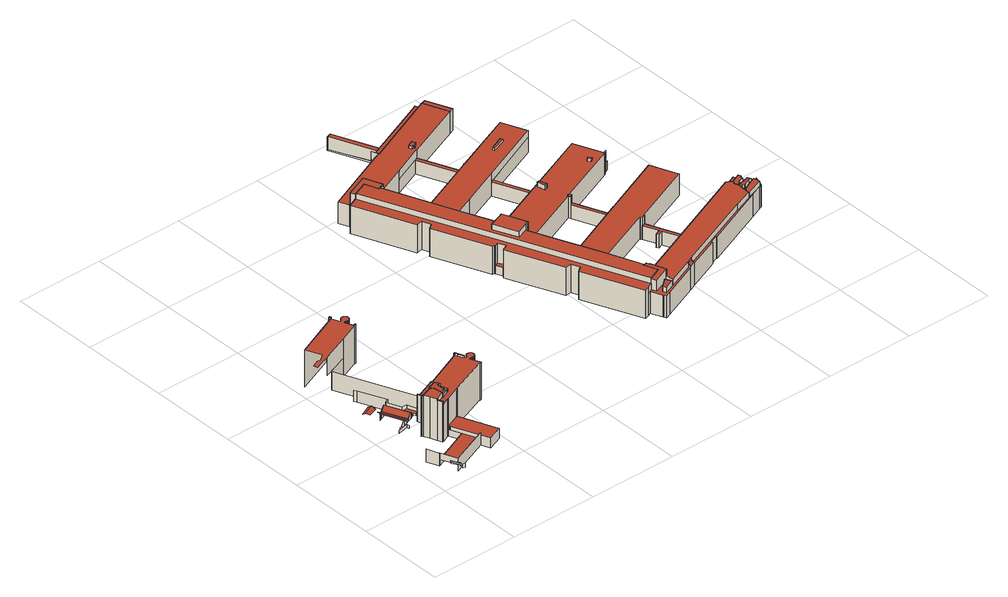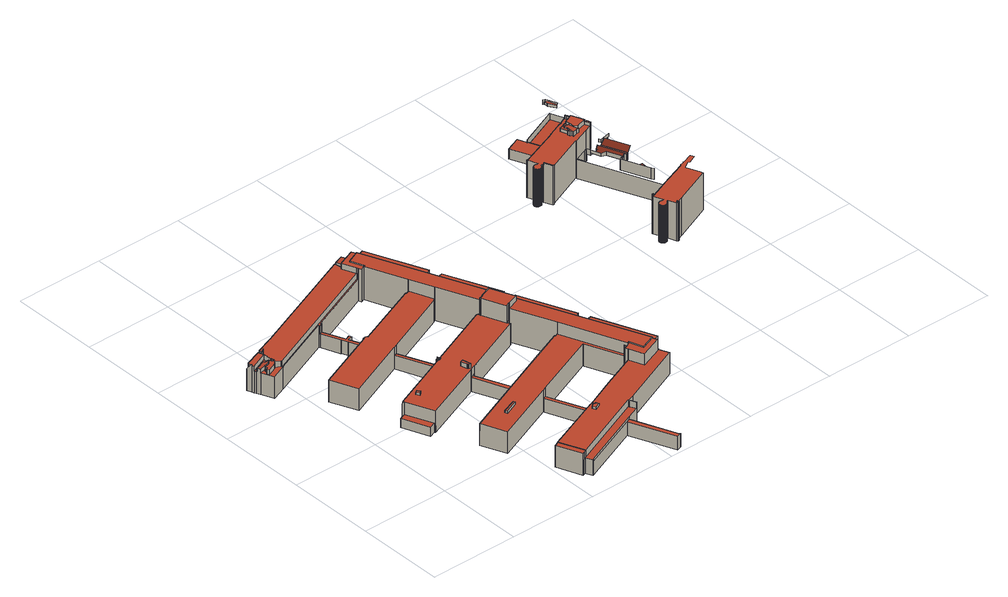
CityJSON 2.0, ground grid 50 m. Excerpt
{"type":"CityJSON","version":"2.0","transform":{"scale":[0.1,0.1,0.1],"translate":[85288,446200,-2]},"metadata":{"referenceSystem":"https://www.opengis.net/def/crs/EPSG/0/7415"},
"CityObjects":{
"building1":{"type":"Building","attributes":{"b3_bag_bag_overlap":0,"b3_dak_type":"slanted","b3_h_dak_50p":8.63,"b3_h_dak_70p":10.26,"b3_h_dak_max":26.25,"b3_h_dak_min":-1.54,"b3_h_maaiveld":-1,"b3_kas_warenhuis":false,"b3_mutatie_ahn3_ahn4":false,"b3_opp_buitenmuur":28676.54,"b3_opp_dak_plat":14548.22,"b3_opp_dak_schuin":4583.28,"b3_opp_grond":20533.47,"b3_opp_scheidingsmuur":342.63,"b3_reconstructie_onvolledig":false,"b3_rmse_lod12":5.09,"b3_rmse_lod13":1.66,"b3_rmse_lod22":0.667,"b3_val3dity_lod12":"[]","b3_val3dity_lod13":"[]","b3_val3dity_lod22":"[]","b3_volume_lod12":193575.48,"b3_volume_lod13":195659.55,"b3_volume_lod22":186169.72,"geconstateerd":false,"oorspronkelijkbouwjaar":1957,"status":"Pand in gebruik"},"children":["building1-1"]},
"building1-1":{"type":"BuildingPart","parents":["building1"],"geometry":[{"type":"MultiSurface","lod":"2.2","boundaries":[[[0,1,2,3]],[[4,5,1,0]],[[6,7,8,5,4]],[[5,8,9,10]],[[11,2,1,5,10,12,13,14]],[[15,16,7,6]],[[14,17,18,11]],[[10,9,19,12]],[[12,19,20,13]],[[13,20,17,14]],[[21,22,23,24]],[[25,26,27,22,21]],[[28,29,26,25]],[[30,31,32,33]],[[34,35,36,37,38]],[[39,40,27,26]],[[41,38,37,42,43]],[[44,45,31,30]],[[46,43,47,48]],[[49,50,51,48,52]],[[43,42,53,47]],[[52,48,47]],[[54,55,50,49]],[[54,49,52,47,56]],[[47,53,57,56]],[[54,56,58]],[[59,60,55,54]],[[61,62,63,64]],[[58,65,59,54]],[[62,61,66,67]],[[58,56,57,68,65]],[[69,70,60,59]],[[71,72,73,29,28]],[[74,75,76,77,78]],[[79,80,70,69]],[[81,82,83,84]],[[84,83,85,86,87]],[[87,86,88,89]],[[90,91,81,84,87,89]],[[91,92,93,82,81]],[[94,89,88,95,96]],[[65,68,97,98]],[[65,98,99,100,101,102,79,69,59]],[[103,90,89,94]],[[90,104,92,91]],[[96,95,105,106,107]],[[102,108,80,79]],[[62,109,63]],[[98,97,110,99]],[[109,62,67]],[[111,112,108,102,113]],[[106,105,114,115]],[[113,102,101,116]],[[107,106,117,118]],[[119,120,121,122]],[[106,115,123,124,117]],[[99,110,125,100]],[[115,114,126,127,123]],[[124,128,129,117]],[[130,131,132,133,134,39,26,29,73,135]],[[123,127,128,124]],[[127,126,136,137]],[[138,139,112,111]],[[122,121,139,138]],[[134,140,40,39]],[[100,125,141,142]],[[143,144,104,90,103]],[[116,101,145,146]],[[147,148,149,93,92]],[[142,150,145,101,100]],[[118,151,152,153,143,103,94,96,107]],[[137,136,154,155]],[[142,141,156,150]],[[118,117,129,157,158,151]],[[146,145,150,159]],[[159,150,156,149,148]],[[155,154,160,161]],[[161,160,162,163]],[[158,157,164,165]],[[163,162,166,133,167]],[[167,133,132,168,169]],[[168,132,131,170]],[[151,158,171,172,152]],[[153,173,174,144,143]],[[170,131,130,175]],[[175,130,135,176]],[[133,166,140,134]],[[152,172,173,153]],[[177,178,174,173]],[[179,180,178,177]],[[181,182,180,179]],[[183,184,182,181]],[[176,135,73,72]],[[172,171,185,186]],[[187,188,184,183]],[[165,164,189,190]],[[78,77,72,71]],[[77,76,191,192]],[[192,191,193,194]],[[186,185,195,196]],[[197,198,148,147]],[[170,175,176,72,77,192,194,199,200,168]],[[201,202,203,204,205,187,183,181,179,177,173,172,186,196,206,207,208,209]],[[210,211,212,213,195,185,171,158,165,190,214,215,216]],[[196,195,213,206]],[[206,213,212,207]],[[205,217,188,187]],[[207,212,211,208]],[[190,189,218,214]],[[214,218,219,215]],[[169,168,200,220]],[[208,211,210,209]],[[215,219,221,216]],[[203,222,223,204]],[[204,223,217,205]],[[198,224,225,226]],[[216,221,227,210]],[[209,210,227,228,201]],[[202,229,222,203]],[[201,228,229,202]],[[230,231,232,233]],[[234,235,236,237,238]],[[194,193,239,199]],[[240,241,224,198,197]],[[226,225,242,232]],[[220,200,243,244,245]],[[245,244,246,247]],[[199,239,243,200]],[[233,232,242,248,249]],[[250,251,241,240]],[[252,253,254,255,256,257,258,259,260,261,262,263,264,265,266,267,268,269,270,271,272,273,274,275,276,277,278,279,280,281,282,283,284,285,286,287,288,289,290,291,292,293,294,250,240,197,147,92,104,144,174,178,180,182,184,188,217,223,222,229,228,227,221,219,218,189,164,157,129,128,127,137,155,161,163,167,169,220,245,247,295,296]],[[247,246,297,295]],[[230,233,249,298,299,300,301,302,303,304,305,306,307,308,309,310,311,312,313,314,315,316,317,318,319,320,321,322,323,324,325,326,327,328,329,330,331,332,333,334,335,336,337,338,339,340,341,342,343,234,238,344,345,346,347,348,349,350,351,352,353,354]],[[343,355,235,234]],[[342,356,355,343]],[[341,357,356,342]],[[358,341,340,359]],[[360,361,357,341,358]],[[359,362,363,360,358]],[[359,340,339,362]],[[363,364,361,360]],[[362,339,365,364,363]],[[338,366,365,339]],[[367,298,249,368]],[[368,249,248,369,370]],[[368,370,371,372,367]],[[372,299,298,367]],[[370,369,373,371]],[[299,374,375,300]],[[337,376,366,338]],[[300,375,377,301]],[[371,373,374,299,372]],[[336,378,376,337]],[[335,379,378,336]],[[301,377,380,302]],[[334,381,379,335]],[[302,380,382,303]],[[333,383,381,334]],[[303,382,384,304]],[[332,385,383,333]],[[331,386,385,332]],[[304,384,387,305]],[[330,388,386,331]],[[305,387,389,306]],[[329,390,388,330]],[[306,389,391,307]],[[328,392,390,329]],[[307,391,393,308]],[[327,394,392,328]],[[308,393,395,309]],[[326,396,394,327]],[[309,395,397,310]],[[325,398,396,326]],[[310,397,399,311]],[[324,400,398,325]],[[311,399,401,312]],[[323,402,400,324]],[[312,401,403,313]],[[322,404,402,323]],[[313,403,405,314]],[[321,406,404,322]],[[320,407,406,321]],[[314,405,408,315]],[[319,409,407,320]],[[315,408,410,316]],[[318,411,409,319]],[[316,410,412,317]],[[317,412,411,318]],[[413,414,251,250,415]],[[416,417,414,413]],[[415,250,294,418]],[[419,420,417,416]],[[418,421,422,419,416,413,415]],[[418,294,293,421]],[[422,292,423,420,419]],[[421,293,292,422]],[[291,424,423,292]],[[295,297,425,296]],[[296,425,426,252]],[[252,426,427,253]],[[290,428,424,291]],[[253,427,429,254]],[[289,430,428,290]],[[254,429,431,255]],[[288,432,430,289]],[[255,431,433,256]],[[287,434,432,288]],[[256,433,435,257]],[[286,436,434,287]],[[257,435,437,258]],[[285,438,436,286]],[[258,437,439,259]],[[284,440,438,285]],[[259,439,441,260]],[[283,442,440,284]],[[260,441,443,261]],[[261,443,444,262]],[[282,445,442,283]],[[262,444,446,263]],[[281,447,445,282]],[[263,446,448,264]],[[280,449,447,281]],[[264,448,450,265]],[[279,451,449,280]],[[265,450,452,266]],[[278,453,451,279]],[[266,452,454,267]],[[277,455,453,278]],[[276,456,455,277]],[[267,454,457,268]],[[275,458,456,276]],[[268,457,459,269]],[[269,459,460,270]],[[274,461,458,275]],[[270,460,462,271]],[[273,463,461,274]],[[272,464,463,273]],[[271,462,464,272]]],"semantics":{"surfaces":[{"type":"WallSurface","on_footprint_edge":false},{"type":"RoofSurface"},{"type":"WallSurface","on_footprint_edge":true}],"values":[0,0,0,0,1,0,0,0,0,0,2,2,0,0,0,2,0,0,1,0,0,0,0,1,0,0,0,1,1,1,0,0,0,2,0,0,2,2,1,0,2,0,1,0,0,2,0,0,0,0,0,2,0,0,0,1,0,2,0,1,0,2,0,0,2,0,0,0,0,1,1,2,0,0,0,0,2,2,0,2,0,0,0,0,0,0,2,0,0,0,0,0,0,0,0,0,0,2,2,0,0,1,1,1,0,0,0,0,0,0,0,0,0,0,0,2,0,0,0,0,0,2,2,2,2,2,2,2,2,2,1,2,1,2,2,2,0,2,1,0,2,2,2,0,2,1,0,2,2,2,2,2,2,2,2,2,2,2,2,2,2,2,2,2,2,2,2,2,2,2,2,2,2,2,2,2,2,2,2,2,2,2,2,2,2,2,2,2,2,2,0,2,1,0,2,0,2,2,2,2,2,2,2,2,2,2,2,2,2,2,2,2,2,2,2,2,2,2,2,2,2,2,2,2,2,2,2,2,2,2,2,2,2,2,2,2,2,2]}}]},
"building2":{"type":"Building","attributes":{"b3_bag_bag_overlap":0,"b3_dak_type":"multiple horizontal","b3_h_dak_50p":11.65,"b3_h_dak_70p":14.84,"b3_h_dak_max":21.9,"b3_h_dak_min":-0.82,"b3_h_maaiveld":-1.1,"b3_kas_warenhuis":false,"b3_mutatie_ahn3_ahn4":false,"b3_opp_buitenmuur":21297.71,"b3_opp_dak_plat":10979.51,"b3_opp_dak_schuin":61.06,"b3_opp_grond":13725.61,"b3_opp_scheidingsmuur":239.93,"b3_reconstructie_onvolledig":false,"b3_rmse_lod12":4.43,"b3_rmse_lod13":2.99,"b3_rmse_lod22":2.95,"b3_val3dity_lod12":"[]","b3_val3dity_lod13":"[]","b3_val3dity_lod22":"[]","b3_volume_lod12":125016.13,"b3_volume_lod13":140210.11,"b3_volume_lod22":138755.88,"geconstateerd":false,"oorspronkelijkbouwjaar":1963,"status":"Pand in gebruik"},"children":["building2-1"]},
"building2-1":{"type":"BuildingPart","parents":["building2"],"geometry":[{"type":"Solid","lod":"2.2","boundaries":[[[[465,466,467,468,469,470,471,472,473,474,475,476,477,478,479,480,481,482,483,484,485,486,487,488,489,490,491,492,493,494,495,496,497,498,499,500,501,502,503,504,505,506,507,508,509,510,511,512,513,514,515,516,517,518,519,520,521,522,523,524,525,526,527,528,529,530,531,532,533,534,535,536,537,538,539,540,541,542,543,544,545,546,547,548,549,550,551,552,553,554,555,556,557,558,559,560,561,562],[563,564,565,566,567,568,569,570,571,572,573,574],[575,576,577,578,579,580,581,582,583,584,585,586,587,588,589,590,591],[592,593,594,595,596,597,598,599,600,601,602,603,604,605,606],[607,608,609,610,611,612,613,614,615,616,617,618]],[[619,541,540,620]],[[620,540,539,621]],[[621,539,538,622,623]],[[624,534,533,625,626]],[[626,625,627,628]],[[629,529,528,630]],[[631,632,530,529,629]],[[633,484,483,634]],[[635,485,484,633]],[[636,637,638,639]],[[640,522,521,641]],[[642,520,519,643]],[[641,521,520,642]],[[643,519,518,644]],[[645,646,647,648]],[[644,518,517,649]],[[650,589,588,651]],[[652,653,654,655]],[[656,469,468,657]],[[658,510,509,659]],[[660,494,493,661]],[[662,508,507,663]],[[659,509,508,662]],[[664,665,666,667]],[[668,482,481,669,670]],[[671,496,495,672]],[[673,497,496,671]],[[661,493,492,674]],[[675,490,489,676,677]],[[678,679,491,490,675]],[[680,611,610,681]],[[681,610,609,682]],[[683,684,476,475,685]],[[686,687,688,689]],[[690,682,609,608,691,692]],[[693,544,543,694]],[[694,543,542,695,696]],[[697,558,557,698]],[[699,700,701,702]],[[703,614,613,704]],[[622,538,537,705]],[[706,707,587,586,708,709]],[[710,553,552,711]],[[712,713,604,603,714]],[[715,716,713,712]],[[717,618,617,718]],[[719,607,618,717]],[[651,588,587,707]],[[720,721,722,723]],[[724,725,726,721,720]],[[727,615,614,703]],[[728,601,600,729]],[[730,598,597,731]],[[731,597,596,732]],[[733,734,735,736]],[[736,735,592,606,737]],[[738,739,740,741]],[[708,586,585,742]],[[742,585,584,743]],[[743,584,583,744]],[[714,603,602,745]],[[746,480,479,747]],[[734,471,470,748]],[[749,472,471,734,733]],[[750,579,578,751]],[[751,578,577,752]],[[753,580,579,750]],[[752,577,576,754]],[[755,591,590,756]],[[757,758,759,760,761]],[[762,763,764,765,766]],[[767,768,575,591,755]],[[669,481,480,746]],[[670,669,768,767]],[[769,770,732,771]],[[772,773,774,775]],[[775,774,776,777]],[[778,779,739,738]],[[780,781,779,778]],[[782,554,553,710,783]],[[784,555,554,782]],[[785,570,569,786]],[[787,788,556,555,784]],[[698,557,556,788]],[[789,612,611,680]],[[790,503,502,791]],[[792,793,794,795]],[[672,495,494,660]],[[796,797,798,799]],[[800,801,799]],[[802,803,804,805]],[[766,765,687,686,806]],[[765,764,807,808]],[[809,545,544,693]],[[702,573,572,810]],[[811,812,813,814,815]],[[816,535,534,624]],[[817,818,797,796]],[[819,820,818,817]],[[821,473,472,749]],[[822,474,473,821]],[[823,824,499,498,825,826]],[[827,527,526,807]],[[806,686,828,804]],[[829,830,831,820,819]],[[832,595,594,833]],[[771,732,596,595,832]],[[648,647,834,835]],[[836,837,838,839]],[[840,841,842,843,844]],[[839,838,748,845]],[[845,748,470,469,656]],[[846,847,848,849]],[[849,848,786,850]],[[801,851,725,724]],[[851,801,800,852]],[[853,758,757,852]],[[630,528,527,827]],[[854,855,856,756,857]],[[857,756,590,589,650]],[[858,859,824,823]],[[860,858,830,829]],[[844,843,861,862]],[[826,825,831,830]],[[863,548,547,700,699]],[[864,549,548,863]],[[663,507,506,865]],[[865,506,505,866,867]],[[868,599,598,730,869]],[[869,730,770,769]],[[870,871,872,873]],[[874,868,871,870]],[[729,600,599,868,874]],[[875,515,514,876]],[[877,875,878,879]],[[880,516,515,875,877]],[[649,517,516,880]],[[700,547,546,881]],[[882,881,546,545,809,883]],[[761,760,884]],[[677,676,884]],[[676,489,488,885,886]],[[850,786,569,568,887]],[[887,568,567,888]],[[810,572,571,889]],[[889,571,570,785]],[[701,573,702]],[[890,574,573,701]],[[891,563,574,890]],[[892,893,881,882]],[[625,533,532,894]],[[894,532,531,895]],[[896,897,898,899,900]],[[665,901,902,841,840]],[[667,666,903,904]],[[843,842,905,906]],[[685,475,474,822]],[[907,891,893,892]],[[623,622,812,811]],[[895,531,530,632]],[[908,815,814,632,631]],[[909,910,911,912]],[[883,809,897,896]],[[696,695,898,897]],[[913,477,476,684]],[[914,915,684,683]],[[747,479,478,916]],[[917,616,615,727,918]],[[783,710,704,919]],[[920,921,745,922]],[[922,745,602,601,728]],[[923,513,512,924]],[[876,514,513,923]],[[705,537,536,925]],[[925,536,535,816]],[[926,927,928,929]],[[930,931,932,933]],[[934,466,465,935]],[[936,467,466,934]],[[937,938,856,855]],[[718,617,616,917]],[[741,740,781,780]],[[939,550,549,864]],[[940,550,939]],[[886,885,726,725]],[[941,942,803,802]],[[943,846,942,941]],[[674,492,491,679]],[[760,759,679,678]],[[906,905,859,858,860]],[[944,945,946,947]],[[639,638,945,944]],[[867,866,902,901]],[[947,946,910,909]],[[948,605,604,713]],[[737,606,605,948]],[[709,708,716,715]],[[933,932,788,787]],[[949,566,565,950]],[[888,567,566,949]],[[950,565,564,951,952]],[[951,564,563,891,907]],[[628,627,813,812]],[[953,954,924,955]],[[695,542,541,619]],[[900,899,815,908]],[[956,582,581,915,914]],[[744,583,582,956]],[[916,478,477,913]],[[692,691,957,958]],[[873,872,682,690]],[[825,498,497,673]],[[919,704,613,612,789]],[[959,960,961,962]],[[915,581,580,753]],[[754,576,575,768]],[[758,853,798,797]],[[634,483,482,668]],[[904,903,707,706]],[[835,834,963,964]],[[964,963,487,486,965,966]],[[885,488,487,963]],[[967,968,969,970]],[[970,969,646,645]],[[929,928,971,972]],[[973,967,972,974]],[[974,972,971,975,976]],[[977,978,979,980]],[[978,981,982,983]],[[976,975,984,985]],[[962,961,986,987]],[[987,986,988,989]],[[989,988,773,772]],[[990,991,992,993]],[[994,995,993,996]],[[997,998,991,990]],[[999,511,510,658]],[[918,727,940,939]],[[955,924,512,511,999]],[[791,502,501,1000]],[[1001,1002,1003,1004]],[[1000,501,500,1005]],[[1006,1007,1008,1009]],[[1009,1008,793,792]],[[1005,500,499,824]],[[711,552,551,1010]],[[1010,551,550,940]],[[912,911,637,636]],[[879,878,954,953]],[[1011,1012,653,652]],[[1013,1014,1012,1011]],[[655,654,1014,1013]],[[723,722,1015,1016]],[[1017,1018,938,937]],[[980,979,995,994]],[[996,993,992,1018,1017]],[[1016,1015,981,978,977]],[[657,468,467,936]],[[1019,562,561,930]],[[935,465,562,1019]],[[1020,559,558,697]],[[561,931,930]],[[931,561,560,1021]],[[1021,560,559,1020]],[[689,688,523,522,640]],[[1022,524,523,688]],[[1023,525,524,1022]],[[808,807,526,525,1023]],[[795,794,1007,1006]],[[862,861,855,854]],[[983,982,1024,1025]],[[1025,1024,968,967,973]],[[1026,1027,1028,1029]],[[1029,1028,998,997]],[[1030,1031,1027,1026]],[[965,486,485,635]],[[966,965,927,926]],[[1004,1003,837,836]],[[833,594,593,1002,1001]],[[1002,593,592,735]],[[985,984,1031,1030]],[[777,776,960,959]],[[805,804,828,901,665,664]],[[866,505,504,1032]],[[1032,504,503,790]],[[691,608,607,719,1033]],[[952,951,763,762]],[[1033,719,847,846,943]],[[958,957,921,920]],[[826,830,858,823]],[[770,730,731,732]],[[893,891,890,701,700,881]],[[696,897,809,693,694]],[[813,627,625,894,895,632,814]],[[741,780,778,738]],[[886,725,851,852,757,761,884,676]],[[760,678,675,677,884]],[[628,812,622,705,925,816,624,626]],[[952,762,766,806,804,803,942,846,849,850,887,888,949,950]],[[815,899,898,695,619,620,621,623,811]],[[744,956,914,683,685,822,821,749,733,736,737,948,713,716,708,742,743]],[[754,768,669,746,747,916,913,684,915,753,750,751,752]],[[758,797,818,820,831,825,673,671,672,660,661,674,679,759]],[[798,853,852,800,799]],[[927,975,971,928]],[[1010,940,727,703,704,710,711]],[[912,636,639,944,947,909]],[[954,878,875,876,923,924]],[[655,1013,1011,652]],[[862,854,857,650,651,707,903,666,665,840,844]],[[1021,1020,697,698,788,932,931]],[[901,828,686,689,640,641,642,643,644,649,880,877,879,953,955,999,658,659,662,663,865,867]],[[808,1023,1022,688,687,765]],[[795,1006,1009,792]],[[855,861,843,906,860,829,819,817,796,799,801,724,720,723,1016,977,980,994,996,1017,937]],[[968,1024,982,981,1015,722,721,726,885,963,834,647,646,969]],[[966,926,929,972,967,970,645,648,835,964]],[[1031,984,975,927,965,635,633,634,668,670,767,755,756,856,938,1018,992,991,998,1028,1027]],[[833,1001,1004,836,839,845,656,657,936,934,935,1019,930,933,787,784,782,783,919,789,680,681,682,872,871,868,869,769,771,832],[1014,654,653,1012],[961,960,776,774,773,988,986]],[[1002,735,734,748,838,837,1003]],[[985,1030,1026,1029,997,990,993,995,979,978,983,1025,973,974,976]],[[777,959,962,987,989,772,775]],[[1032,790,791,1000,1005,824,859,905,842,841,902,866],[794,793,1008,1007]],[[921,957,691,1033,943,941,802,805,664,667,904,706,709,715,712,714,745]],[[763,951,907,892,882,883,896,900,908,631,629,630,827,807,764],[911,910,946,945,638,637]],[[847,719,717,718,917,918,939,864,863,699,702,810,889,785,786,848],[781,740,739,779]],[[958,920,922,728,729,874,870,873,690,692]]]],"semantics":{"surfaces":[{"type":"GroundSurface"},{"type":"WallSurface","on_footprint_edge":true},{"type":"WallSurface","on_footprint_edge":false},{"type":"RoofSurface"}],"values":[[0,1,1,1,1,2,1,1,1,1,2,1,1,1,1,2,1,1,2,1,1,1,1,1,2,1,1,1,1,1,1,1,1,1,2,1,1,1,1,2,1,1,1,1,1,2,1,1,1,2,2,1,1,1,1,2,1,2,1,1,1,1,1,1,1,1,1,1,1,1,2,2,1,1,2,2,2,2,2,2,1,1,1,1,1,1,1,2,1,2,2,2,2,2,1,1,2,1,2,2,1,1,1,1,2,2,1,1,2,2,2,2,1,2,2,2,2,2,1,2,1,2,2,2,2,1,1,1,1,1,2,2,2,1,1,2,1,1,1,1,2,2,1,1,1,1,1,1,1,1,2,1,1,2,2,2,2,1,2,2,1,2,2,2,2,1,2,1,1,2,2,1,1,1,1,1,2,2,1,1,2,1,2,1,1,2,2,2,1,2,2,2,2,2,2,1,1,2,2,1,1,1,1,2,2,1,2,1,1,1,2,2,1,1,2,1,1,2,1,2,2,1,1,2,2,2,2,2,2,2,2,2,2,2,2,2,2,1,2,1,1,2,1,2,2,1,1,1,2,2,2,2,2,2,2,2,2,2,1,1,1,1,1,1,1,1,1,1,1,2,2,2,2,2,2,2,1,2,2,1,1,2,2,2,1,1,1,2,2,2,3,3,3,3,3,3,3,3,3,3,3,3,3,3,3,3,3,3,3,3,3,3,3,3,3,3,3,3,3,3,3,3,3,3,3,3,3,3]]}}]}
},
"vertices":[
[110,24,109],[110,24,101],[96,65,101],[96,65,109],[120,6,109],[120,6,101],[120,5,109],[120,5,85],[120,6,85],[124,11,85],[124,11,100],[102,70,100],[130,9,100],[125,22,100],[125,31,100],[132,3,110],[132,3,85],[125,31,85],[102,70,85],[130,9,85],[125,22,85],[118,169,84],[118,169,10],[91,237,10],[91,237,84],[119,170,84],[119,170,48],[119,170,10],[155,80,84],[155,80,48],[133,426,106],[133,426,89],[75,412,89],[75,412,106],[96,431,100],[96,431,99],[96,431,89],[112,437,89],[112,437,100],[246,222,48],[246,222,10],[112,437,103],[133,445,89],[133,445,126],[138,413,105],[138,413,89],[79,574,125],[156,453,100],[102,584,99],[103,585,101],[103,585,59],[102,584,59],[102,584,100],[156,453,89],[117,591,101],[117,591,59],[172,460,100],[172,460,89],[172,460,102],[139,601,125],[139,601,58],[79,662,69],[141,688,70],[133,706,58],[74,678,59],[194,468,126],[98,650,58],[148,668,58],[194,468,89],[141,602,123],[141,602,58],[376,171,81],[376,171,68],[376,171,48],[157,79,84],[157,79,10],[376,170,10],[376,170,68],[376,170,81],[162,612,99],[162,612,58],[204,432,245],[204,432,89],[210,410,89],[210,410,245],[210,410,10],[215,412,10],[215,412,245],[218,404,10],[218,404,245],[224,406,245],[212,435,245],[212,435,227],[212,435,89],[218,404,252],[231,372,10],[231,372,252],[206,473,89],[206,473,112],[202,483,112],[216,477,101],[194,533,100],[162,610,99],[224,406,252],[224,406,227],[246,334,10],[246,334,245],[246,334,252],[162,610,58],[141,688,58],[202,483,89],[166,614,123],[166,614,58],[162,610,123],[257,308,10],[257,308,245],[194,533,123],[252,337,245],[252,337,252],[113,786,123],[113,786,57],[121,775,57],[121,775,122],[263,310,245],[259,319,245],[216,477,89],[263,310,10],[263,310,227],[259,319,227],[252,337,227],[315,317,48],[311,324,48],[310,327,48],[309,326,48],[337,260,48],[314,317,48],[264,308,10],[264,308,227],[184,622,123],[184,622,57],[337,260,10],[231,470,89],[231,470,103],[274,421,253],[274,421,228],[223,528,104],[223,528,123],[250,450,227],[250,450,123],[250,450,89],[242,474,105],[299,359,253],[296,377,253],[291,412,253],[299,323,10],[299,323,227],[242,474,89],[299,359,227],[299,359,241],[242,474,123],[298,326,10],[298,326,227],[308,330,10],[308,330,227],[300,353,227],[300,353,240],[309,326,10],[309,326,227],[310,327,68],[310,327,227],[311,324,68],[296,377,241],[296,377,246],[291,412,248],[291,412,228],[315,317,68],[314,317,68],[288,426,248],[288,426,228],[285,432,248],[285,432,228],[287,433,249],[287,433,228],[286,439,249],[286,439,228],[323,373,243],[323,373,248],[300,438,250],[300,438,228],[337,370,228],[337,370,244],[377,171,10],[377,171,68],[398,120,10],[398,120,68],[323,379,243],[323,379,248],[342,487,228],[342,487,120],[479,154,68],[394,361,68],[340,420,253],[336,435,254],[328,436,253],[326,443,253],[326,447,253],[332,384,250],[324,396,250],[325,424,252],[333,422,252],[333,422,245],[325,424,245],[324,396,244],[332,384,244],[344,369,244],[342,372,244],[349,375,245],[326,447,228],[344,369,228],[342,372,228],[394,361,228],[349,375,228],[328,436,228],[326,443,228],[342,487,10],[140,975,10],[140,975,120],[333,422,228],[340,420,228],[336,435,228],[98,963,228],[98,963,121],[251,1021,117],[251,1021,229],[272,1167,230],[272,1167,10],[58,1079,10],[58,1079,227],[58,1079,228],[479,154,10],[344,482,228],[344,482,10],[251,1021,10],[394,361,10],[396,362,10],[396,362,228],[395,365,10],[395,365,228],[360,1066,10],[360,1066,230],[563,573,229],[563,573,10],[623,449,229],[600,504,229],[610,508,229],[611,507,229],[615,506,229],[616,505,230],[620,505,230],[623,505,230],[625,505,230],[628,506,230],[630,506,230],[633,508,230],[634,509,230],[637,512,230],[638,513,230],[640,516,230],[641,519,230],[642,522,230],[642,524,230],[642,528,230],[641,531,230],[640,534,230],[639,536,230],[637,539,230],[634,541,230],[631,543,230],[630,543,230],[628,544,230],[625,545,230],[621,545,230],[619,545,230],[616,544,230],[613,543,230],[610,541,230],[607,539,230],[606,538,230],[604,535,230],[603,532,230],[602,528,229],[592,524,229],[588,532,229],[584,531,229],[573,562,229],[615,450,229],[617,446,229],[615,450,10],[360,1067,230],[366,1069,230],[345,1121,230],[355,1125,230],[358,1123,230],[360,1122,230],[363,1122,230],[367,1121,230],[370,1121,230],[373,1122,230],[377,1124,230],[380,1126,230],[381,1127,230],[383,1129,230],[384,1131,230],[386,1134,230],[387,1137,230],[387,1141,230],[387,1144,230],[387,1146,230],[386,1149,230],[384,1152,230],[382,1155,230],[381,1156,230],[379,1157,230],[377,1159,230],[373,1161,230],[372,1161,230],[370,1161,230],[367,1162,230],[363,1161,230],[360,1160,230],[357,1159,230],[355,1158,230],[353,1155,230],[351,1154,230],[349,1151,230],[349,1150,230],[348,1148,230],[347,1145,230],[337,1141,230],[319,1185,230],[313,1182,230],[309,1191,230],[308,1191,230],[311,1184,230],[66,1059,228],[95,990,228],[55,963,228],[46,970,228],[3,949,228],[11,930,228],[69,952,228],[72,949,228],[75,954,228],[83,957,228],[94,955,228],[311,1184,10],[308,1191,10],[309,1191,10],[309,1191,240],[313,1182,240],[311,1192,240],[311,1192,10],[319,1185,241],[315,1193,241],[315,1193,10],[319,1185,10],[337,1141,10],[360,1067,240],[360,1066,240],[362,1063,10],[362,1063,241],[368,1065,241],[366,1069,240],[368,1065,10],[366,1069,10],[345,1121,10],[347,1145,10],[355,1125,10],[348,1148,10],[349,1150,10],[358,1123,10],[349,1151,10],[360,1122,10],[351,1154,10],[363,1122,10],[353,1155,10],[355,1158,10],[367,1121,10],[357,1159,10],[370,1121,10],[360,1160,10],[373,1122,10],[363,1161,10],[377,1124,10],[367,1162,10],[380,1126,10],[370,1161,10],[381,1127,10],[372,1161,10],[383,1129,10],[373,1161,10],[384,1131,10],[377,1159,10],[386,1134,10],[379,1157,10],[387,1137,10],[381,1156,10],[382,1155,10],[387,1141,10],[384,1152,10],[387,1144,10],[386,1149,10],[387,1146,10],[564,573,240],[564,573,10],[563,573,240],[563,577,240],[563,577,10],[573,562,240],[569,579,240],[569,579,10],[584,531,240],[588,532,240],[588,532,10],[592,524,10],[617,446,10],[623,449,10],[600,504,10],[602,528,10],[610,508,10],[603,532,10],[611,507,10],[604,535,10],[615,506,10],[606,538,10],[616,505,10],[607,539,10],[620,505,10],[610,541,10],[623,505,10],[613,543,10],[625,505,10],[616,544,10],[628,506,10],[630,506,10],[619,545,10],[633,508,10],[621,545,10],[634,509,10],[625,545,10],[637,512,10],[628,544,10],[638,513,10],[630,543,10],[640,516,10],[631,543,10],[634,541,10],[641,519,10],[637,539,10],[642,522,10],[642,524,10],[639,536,10],[642,528,10],[640,534,10],[641,531,10],
[2284,1451,9],[2282,1450,9],[2282,1451,9],[2277,1447,9],[1934,1305,9],[1937,1297,9],[2022,1091,9],[2023,1091,9],[2373,1236,9],[2434,1087,9],[2084,942,9],[2085,938,9],[2117,863,9],[2116,862,9],[2130,829,9],[2131,829,9],[2173,726,9],[2176,719,9],[2527,865,9],[2527,863,9],[2611,898,9],[2639,830,9],[2647,810,9],[2652,798,9],[2657,784,9],[2667,761,9],[2655,756,9],[2584,726,9],[2584,725,9],[2231,578,9],[2229,583,9],[2184,565,9],[2186,560,9],[2005,485,9],[1968,470,9],[1759,383,9],[1730,372,9],[1724,387,9],[1723,387,9],[1696,452,9],[1674,442,9],[1651,433,9],[1514,762,9],[1543,782,9],[1523,830,9],[1489,824,9],[1362,1130,9],[1367,1136,9],[1366,1138,9],[1371,1140,9],[1354,1180,9],[1351,1187,9],[1340,1183,9],[1212,1494,9],[1240,1514,9],[1220,1562,9],[1186,1556,9],[1050,1885,9],[1052,1885,9],[1051,1886,9],[1095,1904,9],[1084,1931,9],[1061,1985,9],[1433,2140,9],[1463,2152,9],[1448,2189,9],[1448,2190,9],[1520,2219,9],[1417,2467,9],[1416,2468,9],[1443,2479,9],[1545,2229,9],[1881,2369,9],[1881,2368,9],[1884,2370,9],[1900,2332,9],[1909,2336,9],[1909,2335,9],[1917,2338,9],[1974,2200,9],[1947,2188,9],[1624,2055,9],[1719,1823,9],[1720,1822,9],[2070,1967,9],[2127,1829,9],[2127,1827,9],[1778,1683,9],[1866,1468,9],[1868,1469,9],[2216,1613,9],[2216,1611,9],[2217,1612,9],[2220,1606,9],[2254,1620,9],[2315,1471,9],[2298,1464,9],[2281,1457,9],[1444,1980,9],[1252,1900,9],[1253,1898,9],[1258,1885,9],[1240,1878,9],[1245,1866,9],[1244,1865,9],[1328,1662,9],[1329,1662,9],[1330,1661,9],[1701,1815,9],[1605,2047,9],[2157,717,9],[2106,837,9],[2079,826,9],[2074,840,9],[2101,850,9],[2066,932,9],[2071,934,9],[2061,938,9],[2059,942,9],[1688,790,9],[1686,795,9],[1670,788,9],[1759,566,9],[1778,573,9],[1784,557,9],[1786,558,9],[2159,712,9],[2006,1084,9],[1921,1285,9],[1920,1285,9],[1915,1297,9],[1549,1145,9],[1545,1144,9],[1543,1148,9],[1539,1157,9],[1537,1161,9],[1517,1152,9],[1518,1149,9],[1614,917,9],[1615,918,9],[1629,924,9],[1629,926,9],[1366,1517,9],[1463,1282,9],[1466,1283,9],[1484,1291,9],[1477,1307,9],[1834,1455,9],[1835,1455,9],[1848,1461,9],[1759,1675,9],[1545,1587,9],[1384,1520,9],[1382,1524,9],[1909,2336,100],[1900,2332,100],[1884,2370,101],[1881,2368,88],[1881,2368,101],[1416,2468,88],[1417,2467,14],[1417,2467,88],[1419,2468,14],[1419,2468,88],[1463,2152,137],[1433,2140,137],[1448,2189,137],[1448,2189,22],[2527,863,136],[2527,865,137],[2611,898,136],[1603,2093,151],[1603,2093,137],[1612,2077,137],[1612,2077,151],[1050,1885,173],[1186,1556,173],[1220,1562,173],[1240,1514,173],[1212,1494,173],[2581,799,158],[2581,799,136],[2592,790,136],[2592,790,159],[1340,1183,173],[1784,557,200],[1778,573,200],[2174,1455,149],[2174,1455,135],[2187,1440,135],[2187,1440,149],[1934,1305,136],[2277,1447,135],[1489,824,173],[1523,830,173],[2231,578,136],[2584,725,136],[1543,782,173],[1514,762,173],[1710,459,205],[1710,459,200],[1782,491,200],[1782,491,205],[2176,719,137],[2173,726,89],[2173,726,137],[2184,565,136],[2229,583,136],[2186,560,136],[2584,726,136],[2667,761,136],[2657,784,163],[2657,784,171],[2655,756,137],[2655,756,136],[1477,1307,136],[1484,1291,136],[1466,1283,136],[2085,938,136],[2085,938,89],[2084,942,136],[1104,1908,173],[1104,1908,137],[1052,1885,137],[1052,1885,173],[1466,1283,237],[1463,1282,205],[1463,1282,237],[1974,2200,135],[1917,2338,136],[1909,2335,100],[1909,2335,136],[2220,1606,62],[2217,1612,62],[1719,1823,136],[1719,1823,89],[1701,1815,89],[1701,1815,136],[1848,1461,89],[1835,1455,89],[1881,2369,88],[1759,566,205],[1759,566,200],[1670,788,136],[1670,788,205],[1866,1468,89],[1778,1683,89],[1615,918,205],[1615,918,135],[1614,917,205],[1669,787,205],[1669,787,136],[1382,1524,136],[1384,1520,136],[1366,1517,136],[2558,807,169],[2558,807,136],[2553,806,136],[2553,806,169],[2555,755,169],[2555,755,163],[2555,755,136],[1759,1675,89],[1517,1152,237],[1537,1161,237],[1543,1148,70],[1545,1144,71],[1549,1145,71],[2022,1091,136],[2022,1091,89],[2006,1084,89],[2006,1084,136],[1629,926,135],[1899,1809,149],[1899,1809,136],[1977,1839,136],[1977,1839,148],[1686,795,136],[1688,790,136],[2059,942,136],[1518,1149,205],[2131,829,89],[2130,829,89],[1937,1297,89],[2023,1091,136],[2101,850,89],[2074,840,88],[2079,826,88],[2066,932,89],[2106,837,89],[2159,712,137],[1786,558,137],[2565,725,164],[2565,725,136],[2655,758,136],[2655,758,140],[2655,758,164],[1218,1984,201],[1218,1984,136],[1093,1935,135],[1093,1935,137],[1093,1935,200],[2157,717,137],[2157,717,89],[1547,1149,136],[1547,1149,71],[1549,1145,136],[1874,1448,161],[1874,1448,136],[1872,1449,136],[1872,1449,161],[1869,1456,136],[1869,1456,161],[1895,1821,149],[1895,1821,136],[1971,1852,149],[1971,1852,136],[1868,1469,136],[1866,1468,136],[2216,1613,135],[1328,1662,136],[1244,1865,136],[2216,1611,135],[2216,1611,62],[1834,1455,136],[1723,387,136],[1724,387,136],[1805,417,168],[1805,417,136],[1788,453,137],[1788,453,165],[2554,721,169],[2554,721,136],[2554,721,125],[2555,740,169],[2555,750,194],[2555,750,169],[1187,1939,205],[1187,1939,200],[1105,1906,200],[1105,1906,205],[1104,1908,200],[1084,1931,135],[1084,1931,137],[1947,2188,135],[1330,1661,136],[1522,2219,101],[1522,2219,88],[1522,2219,22],[1451,2190,22],[1451,2190,101],[1443,2479,88],[2451,682,168],[2451,682,136],[2451,683,168],[2451,683,136],[2373,1236,137],[2434,1087,137],[1968,470,142],[1968,470,136],[2005,485,136],[2005,485,142],[1061,1985,135],[1105,1906,173],[1994,495,168],[1994,495,160],[1994,495,136],[1915,1297,136],[1920,1285,136],[2630,807,136],[2630,807,159],[1927,1308,136],[1927,1308,89],[1933,1294,89],[1933,1294,136],[1721,433,200],[1721,433,137],[1808,468,137],[1808,468,168],[1808,468,200],[1937,1297,136],[1224,1868,200],[1224,1868,136],[1238,1878,136],[1238,1878,200],[1244,1865,200],[2555,750,163],[2559,739,163],[2565,725,124],[1789,550,200],[1789,550,168],[1789,550,137],[1786,558,200],[1963,482,161],[1963,482,136],[1963,482,168],[1819,473,168],[1819,473,200],[1720,1822,136],[2070,1967,136],[1651,433,173],[1674,442,137],[1674,442,173],[1539,1157,136],[1543,1148,136],[1543,1159,237],[1543,1159,136],[1489,1292,136],[1489,1292,237],[1539,1157,237],[1354,1180,58],[1371,1140,58],[1354,1180,173],[1372,1189,59],[1372,1189,173],[1351,1187,173],[1624,2055,89],[1624,2055,137],[1947,2188,139],[2657,778,164],[2652,798,136],[2652,798,163],[1245,1866,200],[1240,1878,200],[1329,1662,136],[1605,2047,89],[1444,1980,88],[1623,2057,137],[1623,2057,89],[1520,2219,22],[1448,2190,22],[1890,2327,139],[1890,2327,136],[1890,2327,100],[1468,2150,100],[1468,2150,137],[1710,459,173],[1710,459,137],[1751,565,200],[1751,565,205],[1815,422,136],[1815,422,168],[1444,1980,137],[1451,2190,137],[1644,2089,151],[1644,2089,138],[1635,2109,138],[1635,2109,152],[2117,863,89],[2071,934,136],[2071,934,89],[2116,862,89],[1545,1587,136],[1759,1675,136],[1835,1455,136],[1456,1127,236],[1456,1127,205],[1518,1149,237],[1366,1138,58],[1367,1136,58],[1545,2229,88],[2577,813,156],[2577,813,136],[2577,811,136],[2577,811,157],[2298,1464,135],[2298,1464,62],[2280,1457,62],[2280,1457,135],[2282,1450,135],[2284,1451,135],[2282,1451,135],[2528,856,169],[2528,856,136],[2127,1829,136],[2127,1829,94],[1215,1862,205],[1215,1862,200],[1224,1868,205],[1620,2080,151],[1620,2080,137],[1623,2073,137],[1623,2073,151],[1629,924,135],[1258,1885,201],[1253,1898,201],[1252,1900,136],[1252,1900,201],[1396,1148,173],[1396,1148,60],[1367,1136,173],[2061,938,136],[1400,1260,205],[1400,1260,236],[1859,1455,161],[1859,1455,136],[1868,1408,136],[1868,1408,161],[2647,810,136],[2647,810,159],[2639,830,136],[2639,830,157],[2567,805,157],[2567,805,136],[2568,796,136],[2568,796,158],[2573,811,136],[2573,811,156],[2567,805,164],[2573,811,164],[2577,815,136],[2577,815,164],[2552,821,169],[2552,821,164],[2551,823,164],[2551,823,169],[2552,821,136],[2554,822,136],[2554,822,164],[2588,827,136],[2588,827,163],[1882,1412,136],[1882,1412,161],[1885,1415,136],[1885,1415,161],[2566,845,164],[2566,845,136],[2559,838,136],[2559,838,164],[2551,824,169],[2551,824,164],[2559,838,169],[2615,867,162],[2615,867,136],[1362,1130,173],[1730,372,136],[1921,1285,136],[1921,1285,89],[1913,1302,89],[1913,1302,136],[1759,383,136],[1742,415,164],[1742,415,136],[1752,395,136],[1752,395,165],[2127,1827,94],[2187,1465,149],[2187,1465,135],[2199,1448,149],[2199,1448,135],[2551,821,136],[2551,821,169],[2531,853,169],[2531,853,136],[2281,1457,135],[2254,1620,62],[2315,1471,62],[1051,1886,137],[1095,1904,137],[2566,811,136],[2566,811,164],[2614,847,163],[2614,847,136],[2623,852,136],[2623,852,162],[2613,831,163],[2613,831,136],[1696,452,137],[1366,1517,205]
]}
